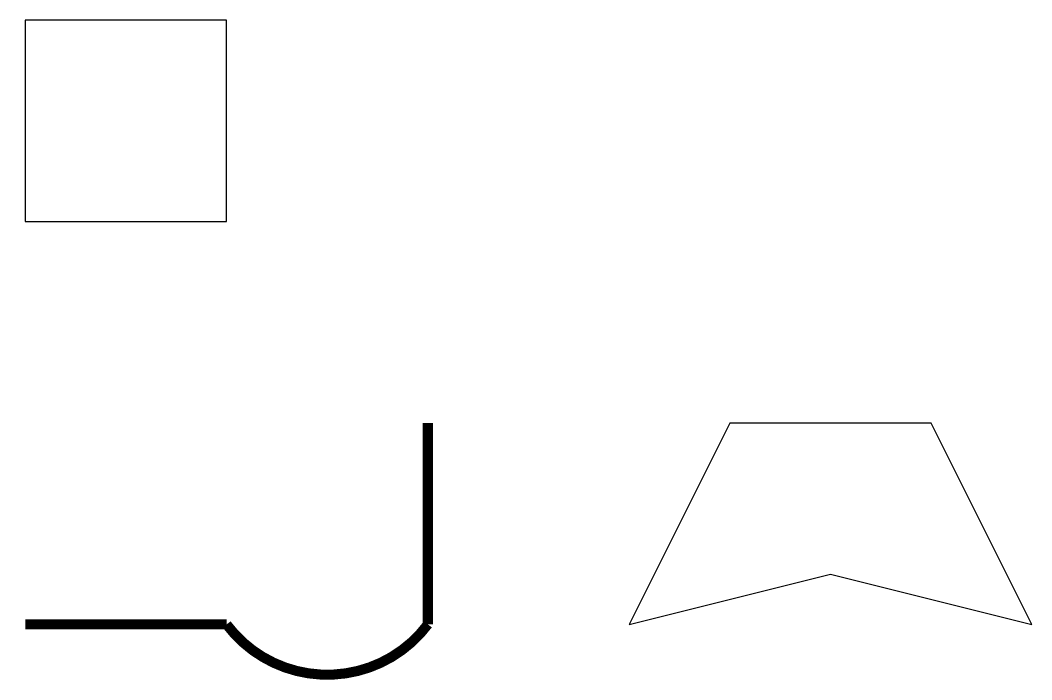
# Model space of a CAD drawing. Extents: x -1 to 200, y -11 to 120.
import ezdxf

# ---------------------------------------------------------------- set-up
doc = ezdxf.new("R2010")
doc.units = 0
doc.header["$MEASUREMENT"] = 0
doc.layers.add('MUROS', color=1, linetype='CONTINUOUS')

msp = doc.modelspace()

# ---------------------------------------------------------------- linework, layer by layer
at = {"layer": 'MUROS', "const_width": 2}
msp.add_lwpolyline([(0, 0), (40, 0, 0.5), (80, 0), (80, 40)], format="xyb", dxfattribs=at)
at = {"layer": 'MUROS'}
msp.add_lwpolyline([(120, 0), (160, 10), (200, 0), (180, 40), (140, 40)], close=True, dxfattribs=at)
msp.add_polyline3d([(0, 80, 0), (40, 80, 10), (40, 120, 20), (0, 120, 5)], close=True, dxfattribs=at)

doc.saveas('drawing.dxf')
